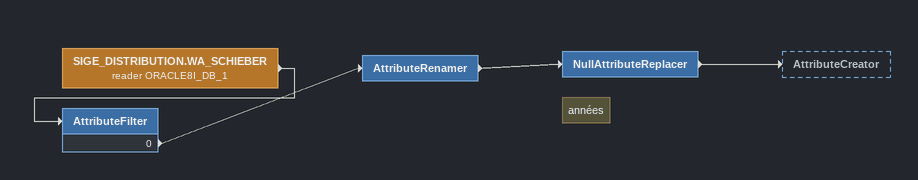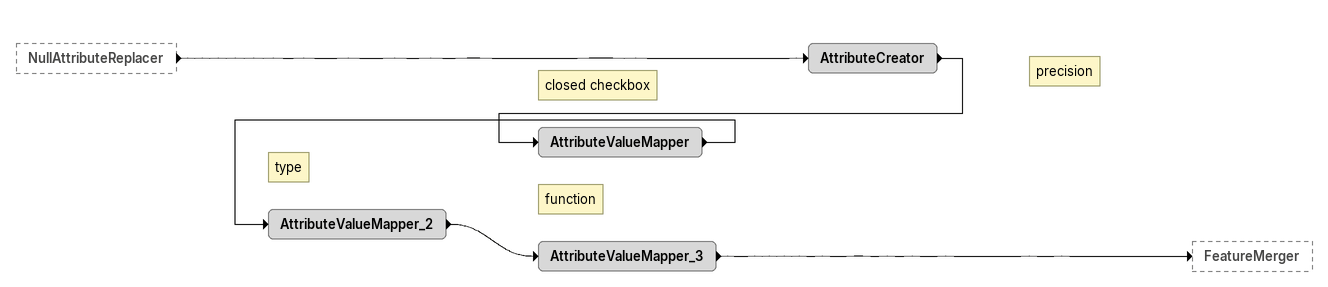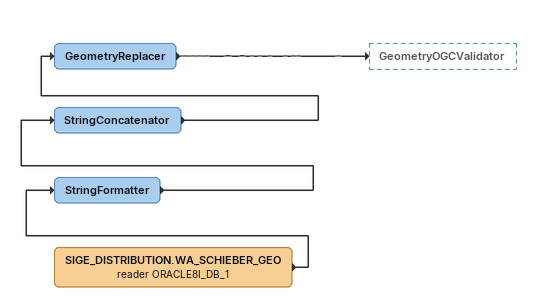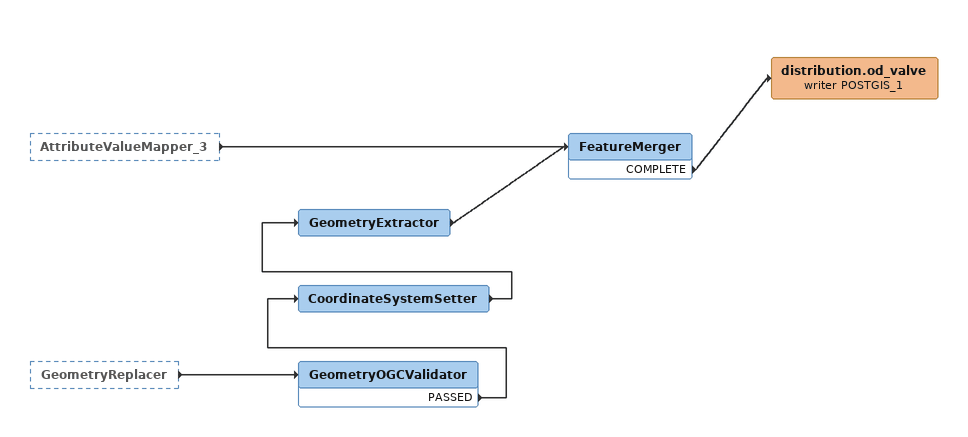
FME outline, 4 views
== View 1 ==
SIGE_DISTRIBUTION.WA_SCHIEBER (reader ORACLE8I_DB_1)
    -> AttributeFilter
AttributeFilter
    0 -> AttributeRenamer
AttributeRenamer
    -> NullAttributeReplacer
Note: années
NullAttributeReplacer
    -> AttributeCreator

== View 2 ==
NullAttributeReplacer [outside]
    -> AttributeCreator
Note: precision
AttributeCreator
    -> AttributeValueMapper
Note: closed checkbox
AttributeValueMapper
    -> AttributeValueMapper_2
Note: type
AttributeValueMapper_2
    -> AttributeValueMapper_3
Note: function
AttributeValueMapper_3
    -> FeatureMerger

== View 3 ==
SIGE_DISTRIBUTION.WA_SCHIEBER_GEO (reader ORACLE8I_DB_1)
    -> StringFormatter
StringFormatter
    -> StringConcatenator
StringConcatenator
    -> GeometryReplacer
GeometryReplacer
    -> GeometryOGCValidator

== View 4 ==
AttributeValueMapper_3 [outside]
    -> FeatureMerger
GeometryReplacer [outside]
    -> GeometryOGCValidator
GeometryOGCValidator
    PASSED -> CoordinateSystemSetter
CoordinateSystemSetter
    -> GeometryExtractor
GeometryExtractor
    -> FeatureMerger
FeatureMerger
    COMPLETE -> distribution.od_valve (writer POSTGIS_1)
distribution.od_valve (writer POSTGIS_1)
